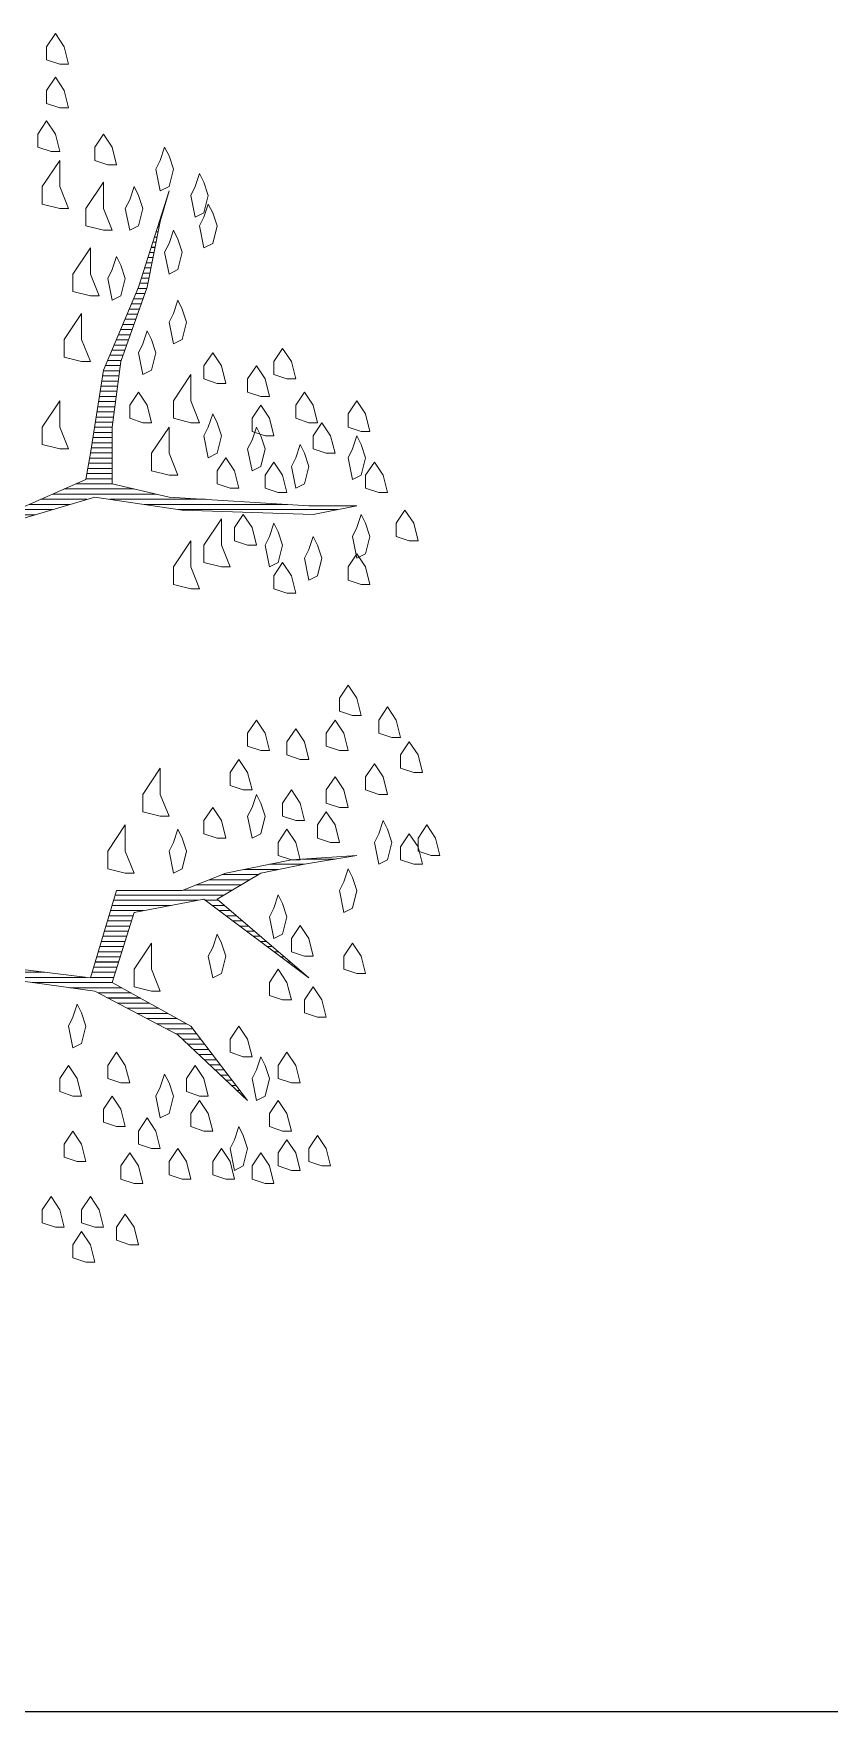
# Model space of a CAD drawing. Header units: centimetres. Extents: x 867 to 19881, y 2761 to 6151.
# Drawn here: x 2297.8 to 2327.7, y 4670.3 to 4733.3 of the extents above; entities that cross this region are included whole.
import ezdxf

# ---------------------------------------------------------------- set-up
doc = ezdxf.new("R2010")
doc.units = ezdxf.units.CM
doc.layers.add('PLAN TEFRİŞLER', color=7, linetype='Continuous', lineweight=0)
doc.layers.add('çerçeveü', color=250, linetype='Continuous')

# ---------------------------------------------------------------- blocks, each defined once
blk = doc.blocks.new('*X64-flat-121')
at = {"color": 0}
for p, q in [((3044.09, 2851.64), (3044.14, 2851.64)), ((3042.54, 2846.76), (3042.75, 2846.76)), ((3043.06, 2848.39), (3043.21, 2848.39)), ((3043.57, 2850.02), (3043.68, 2850.02)), ((3040.47, 2840.26), (3041.17, 2840.26)), ((3040.99, 2841.88), (3041.5, 2841.88)), ((3041.5, 2843.51), (3041.82, 2843.51)), ((3042.02, 2845.14), (3042.28, 2845.14)), ((3038.92, 2835.38), (3040.2, 2835.38)), ((3039.43, 2837), (3040.52, 2837)), ((3039.95, 2838.63), (3040.85, 2838.63)), ((3037.36, 2830.5), (3039.22, 2830.5)), ((3037.88, 2832.12), (3039.54, 2832.12)), ((3038.4, 2833.75), (3039.87, 2833.75)), ((3035.81, 2825.62), (3038.24, 2825.62)), ((3036.33, 2827.24), (3038.57, 2827.24)), ((3036.85, 2828.87), (3038.89, 2828.87)), ((3033.36, 2819.11), (3036.38, 2819.11)), ((3034.05, 2820.73), (3036.95, 2820.73)), ((3034.73, 2822.36), (3037.53, 2822.36)), ((3035.29, 2823.99), (3037.92, 2823.99)), ((3031.31, 2814.23), (3034.66, 2814.23)), ((3031.99, 2815.85), (3035.23, 2815.85)), ((3032.68, 2817.48), (3035.81, 2817.48)), ((3029.25, 2809.35), (3032.94, 2809.35)), ((3029.94, 2810.97), (3033.51, 2810.97)), ((3030.62, 2812.6), (3034.08, 2812.6)), ((3027.2, 2804.47), (3031.21, 2804.47)), ((3027.88, 2806.09), (3031.79, 2806.09)), ((3028.57, 2807.72), (3032.36, 2807.72)), ((3024.46, 2797.96), (3029.2, 2797.96)), ((3025.14, 2799.59), (3029.49, 2799.59)), ((3025.83, 2801.21), (3030.06, 2801.21)), ((3026.51, 2802.84), (3030.64, 2802.84)), ((3023.3, 2793.08), (3028.55, 2793.08)), ((3023.56, 2794.71), (3028.77, 2794.71)), ((3023.82, 2796.33), (3028.99, 2796.33)), ((3022.53, 2788.2), (3027.9, 2788.2)), ((3022.79, 2789.83), (3028.12, 2789.83)), ((3023.05, 2791.45), (3028.34, 2791.45)), ((3021.76, 2783.32), (3027.25, 2783.32)), ((3022.02, 2784.95), (3027.47, 2784.95)), ((3022.28, 2786.57), (3027.68, 2786.57)), ((3020.74, 2776.81), (3026.61, 2776.81)), ((3020.99, 2778.44), (3026.61, 2778.44)), ((3021.25, 2780.07), (3026.82, 2780.07)), ((3021.51, 2781.69), (3027.03, 2781.69)), ((3019.96, 2771.93), (3026.61, 2771.93)), ((3020.22, 2773.56), (3026.61, 2773.56)), ((3020.48, 2775.19), (3026.61, 2775.19)), ((3019.17, 2767.05), (3026.61, 2767.05)), ((3019.44, 2768.68), (3026.61, 2768.68)), ((3019.71, 2770.31), (3026.61, 2770.31)), ((3015.18, 2760.55), (3026.61, 2760.55)), ((3018.35, 2762.17), (3026.61, 2762.17)), ((3018.62, 2763.8), (3026.61, 2763.8)), ((3018.9, 2765.43), (3026.61, 2765.43)), ((3004.03, 2755.67), (3018.66, 2755.67)), ((3007.75, 2757.29), (3040.64, 2757.29)), ((3011.46, 2758.92), (3033.59, 2758.92)), ((3025.84, 2755.67), (3056.03, 2755.67)), ((2986.79, 2750.79), (3002.19, 2750.79)), ((2996.59, 2752.41), (3007.68, 2752.41)), ((3000.31, 2754.04), (3013.17, 2754.04)), ((3036.69, 2754.04), (3082.06, 2754.04)), ((3047.53, 2752.41), (3098.07, 2752.41)), ((3068.24, 2638.54), (3079.3, 2638.54)), ((3076.37, 2640.17), (3087.44, 2640.17)), ((3086.85, 2641.8), (3097.19, 2641.8)), ((3053.21, 2633.66), (3067.4, 2633.66)), ((3057.27, 2635.29), (3070.11, 2635.29)), ((3061.34, 2636.92), (3072.82, 2636.92)), ((3027.06, 2628.78), (3053.91, 2628.78)), ((3027.55, 2630.41), (3061.97, 2630.41)), ((3049.14, 2632.04), (3064.69, 2632.04)), ((3056.1, 2628.78), (3060.19, 2628.78)), ((3025.6, 2623.9), (3033.2, 2623.9)), ((3026.09, 2625.53), (3036.56, 2625.53)), ((3026.58, 2627.16), (3045.23, 2627.16)), ((3058.27, 2627.16), (3062.09, 2627.16)), ((3060.44, 2625.53), (3063.99, 2625.53)), ((3062.6, 2623.9), (3065.89, 2623.9)), ((3023.65, 2617.39), (3031.16, 2617.39)), ((3024.14, 2619.02), (3031.67, 2619.02)), ((3024.62, 2620.65), (3032.18, 2620.65)), ((3025.11, 2622.27), (3032.69, 2622.27)), ((3064.77, 2622.27), (3067.78, 2622.27)), ((3066.94, 2620.65), (3069.68, 2620.65)), ((3069.11, 2619.02), (3071.58, 2619.02)), ((3071.28, 2617.39), (3073.48, 2617.39)), ((3022.18, 2612.51), (3029.64, 2612.51)), ((3022.67, 2614.14), (3030.15, 2614.14)), ((3023.16, 2615.77), (3030.65, 2615.77)), ((3073.45, 2615.77), (3075.38, 2615.77)), ((3075.62, 2614.14), (3077.27, 2614.14)), ((3077.79, 2612.51), (3079.17, 2612.51)), ((3020.72, 2607.63), (3028.11, 2607.63)), ((3021.21, 2609.26), (3028.62, 2609.26)), ((3021.7, 2610.89), (3029.13, 2610.89)), ((3079.96, 2610.89), (3081.07, 2610.89)), ((3082.13, 2609.26), (3082.97, 2609.26)), ((3084.29, 2607.63), (3084.86, 2607.63)), ((2949.89, 2606.01), (3005.31, 2606.01)), ((2986.52, 2604.38), (3018.32, 2604.38)), ((3001.31, 2602.75), (3026.74, 2602.75)), ((3019.74, 2604.38), (3027.1, 2604.38)), ((3020.23, 2606.01), (3027.6, 2606.01)), ((3086.46, 2606.01), (3086.76, 2606.01)), ((3088.63, 2604.38), (3088.66, 2604.38)), ((3013.24, 2601.13), (3029.67, 2601.13)), ((3022.14, 2599.5), (3032.6, 2599.5)), ((3025.23, 2597.87), (3035.52, 2597.87)), ((3028.32, 2596.25), (3038.45, 2596.25)), ((3031.41, 2594.62), (3041.38, 2594.62)), ((3034.5, 2592.99), (3044.31, 2592.99)), ((3037.59, 2591.37), (3047.24, 2591.37)), ((3040.68, 2589.74), (3050.16, 2589.74)), ((3043.77, 2588.11), (3052.18, 2588.11)), ((3046.86, 2586.49), (3053.43, 2586.49)), ((3048.82, 2584.86), (3054.67, 2584.86)), ((3050.55, 2583.23), (3055.91, 2583.23)), ((3052.29, 2581.61), (3057.16, 2581.61)), ((3054.02, 2579.98), (3058.4, 2579.98)), ((3055.76, 2578.35), (3059.65, 2578.35)), ((3057.49, 2576.73), (3060.89, 2576.73)), ((3059.23, 2575.1), (3062.13, 2575.1)), ((3060.96, 2573.47), (3063.38, 2573.47)), ((3062.7, 2571.85), (3064.62, 2571.85)), ((3064.43, 2570.22), (3065.87, 2570.22)), ((3066.17, 2568.59), (3067.11, 2568.59)), ((3067.9, 2566.97), (3068.35, 2566.97))]:
    blk.add_line(p, q, dxfattribs=at)
blk = doc.blocks.new('*X20')
at = {"color": 0}
for p, q in [((18.7131, 17.53), (18.7134, 17.53)), ((18.7035, 17.5), (18.7048, 17.5)), ((18.7067, 17.51), (18.7077, 17.51)), ((18.7099, 17.52), (18.7105, 17.52)), ((18.6908, 17.46), (18.6951, 17.46)), ((18.694, 17.47), (18.6971, 17.47)), ((18.6971, 17.48), (18.6991, 17.48)), ((18.7003, 17.49), (18.7019, 17.49)), ((18.6812, 17.43), (18.6891, 17.43)), ((18.6844, 17.44), (18.6911, 17.44)), ((18.6876, 17.45), (18.6931, 17.45)), ((18.6717, 17.4), (18.6831, 17.4)), ((18.6749, 17.41), (18.6851, 17.41)), ((18.6781, 17.42), (18.6871, 17.42)), ((18.6621, 17.37), (18.6771, 17.37)), ((18.6653, 17.38), (18.6791, 17.38)), ((18.6685, 17.39), (18.6811, 17.39)), ((18.6471, 17.33), (18.6656, 17.33)), ((18.6513, 17.34), (18.6692, 17.34)), ((18.6555, 17.35), (18.6727, 17.35)), ((18.659, 17.36), (18.6751, 17.36)), ((18.6345, 17.3), (18.6551, 17.3)), ((18.6387, 17.31), (18.6586, 17.31)), ((18.6429, 17.32), (18.6621, 17.32)), ((18.6218, 17.27), (18.6445, 17.27)), ((18.626, 17.28), (18.648, 17.28)), ((18.6303, 17.29), (18.6515, 17.29)), ((18.6092, 17.24), (18.6339, 17.24)), ((18.6134, 17.25), (18.6374, 17.25)), ((18.6176, 17.26), (18.6409, 17.26)), ((18.5924, 17.2), (18.6215, 17.2)), ((18.5966, 17.21), (18.6233, 17.21)), ((18.6008, 17.22), (18.6268, 17.22)), ((18.605, 17.23), (18.6303, 17.23)), ((18.5853, 17.17), (18.6175, 17.17)), ((18.5868, 17.18), (18.6189, 17.18)), ((18.5884, 17.19), (18.6202, 17.19)), ((18.5805, 17.14), (18.6135, 17.14)), ((18.5821, 17.15), (18.6149, 17.15)), ((18.5837, 17.16), (18.6162, 17.16)), ((18.5758, 17.11), (18.6095, 17.11)), ((18.5774, 17.12), (18.6109, 17.12)), ((18.5789, 17.13), (18.6122, 17.13)), ((18.5695, 17.07), (18.6056, 17.07)), ((18.571, 17.08), (18.6056, 17.08)), ((18.5726, 17.09), (18.6069, 17.09)), ((18.5742, 17.1), (18.6082, 17.1)), ((18.5647, 17.04), (18.6056, 17.04)), ((18.5663, 17.05), (18.6056, 17.05)), ((18.5679, 17.06), (18.6056, 17.06)), ((18.5598, 17.01), (18.6056, 17.01)), ((18.5615, 17.02), (18.6056, 17.02)), ((18.5632, 17.03), (18.6056, 17.03)), ((18.5353, 16.97), (18.6056, 16.97)), ((18.5548, 16.98), (18.6056, 16.98)), ((18.5565, 16.99), (18.6056, 16.99)), ((18.5582, 17), (18.6056, 17)), ((18.4668, 16.94), (18.5567, 16.94)), ((18.4896, 16.95), (18.6918, 16.95)), ((18.5125, 16.96), (18.6485, 16.96)), ((18.6009, 16.94), (18.7864, 16.94)), ((18.3608, 16.91), (18.4555, 16.91)), ((18.4211, 16.92), (18.4892, 16.92)), ((18.4439, 16.93), (18.523, 16.93)), ((18.6675, 16.93), (18.9464, 16.93)), ((18.7342, 16.92), (19.0449, 16.92)), ((18.8615, 16.22), (18.9295, 16.22)), ((18.9115, 16.23), (18.9795, 16.23)), ((18.9759, 16.24), (19.0395, 16.24)), ((18.7691, 16.19), (18.8563, 16.19)), ((18.7941, 16.2), (18.873, 16.2)), ((18.8191, 16.21), (18.8896, 16.21)), ((18.6084, 16.16), (18.7734, 16.16)), ((18.6114, 16.17), (18.823, 16.17)), ((18.7441, 16.18), (18.8396, 16.18)), ((18.7869, 16.16), (18.812, 16.16)), ((18.5994, 16.13), (18.6461, 16.13)), ((18.6024, 16.14), (18.6667, 16.14)), ((18.6054, 16.15), (18.7201, 16.15)), ((18.8002, 16.15), (18.8237, 16.15)), ((18.8135, 16.14), (18.8354, 16.14)), ((18.8269, 16.13), (18.847, 16.13)), ((18.5874, 16.09), (18.6336, 16.09)), ((18.5904, 16.1), (18.6367, 16.1)), ((18.5934, 16.11), (18.6398, 16.11)), ((18.5964, 16.12), (18.6429, 16.12)), ((18.8402, 16.12), (18.8587, 16.12)), ((18.8535, 16.11), (18.8704, 16.11)), ((18.8669, 16.1), (18.882, 16.1)), ((18.8802, 16.09), (18.8937, 16.09)), ((18.5784, 16.06), (18.6242, 16.06)), ((18.5814, 16.07), (18.6273, 16.07)), ((18.5844, 16.08), (18.6304, 16.08)), ((18.8935, 16.08), (18.9054, 16.08)), ((18.9069, 16.07), (18.917, 16.07)), ((18.9202, 16.06), (18.9287, 16.06)), ((18.5694, 16.03), (18.6148, 16.03)), ((18.5724, 16.04), (18.6179, 16.04)), ((18.5754, 16.05), (18.6211, 16.05)), ((18.9335, 16.05), (18.9404, 16.05)), ((18.9469, 16.04), (18.952, 16.04)), ((18.9602, 16.03), (18.9637, 16.03)), ((18.1339, 16.02), (18.4746, 16.02)), ((18.3591, 16.01), (18.5546, 16.01)), ((18.4501, 16), (18.6064, 16)), ((18.5634, 16.01), (18.6086, 16.01)), ((18.5664, 16.02), (18.6117, 16.02)), ((18.9735, 16.02), (18.9754, 16.02)), ((18.9869, 16.01), (18.987, 16.01)), ((18.5234, 15.99), (18.6244, 15.99)), ((18.5781, 15.98), (18.6424, 15.98)), ((18.5971, 15.97), (18.6604, 15.97)), ((18.6161, 15.96), (18.6784, 15.96)), ((18.6351, 15.95), (18.6964, 15.95)), ((18.6541, 15.94), (18.7144, 15.94)), ((18.6731, 15.93), (18.7324, 15.93)), ((18.6921, 15.92), (18.7504, 15.92)), ((18.7111, 15.91), (18.7628, 15.91)), ((18.7301, 15.9), (18.7704, 15.9)), ((18.7421, 15.89), (18.7781, 15.89)), ((18.7528, 15.88), (18.7857, 15.88)), ((18.7634, 15.87), (18.7934, 15.87)), ((18.7741, 15.86), (18.801, 15.86)), ((18.7848, 15.85), (18.8087, 15.85)), ((18.7954, 15.84), (18.8163, 15.84)), ((18.8061, 15.83), (18.824, 15.83)), ((18.8168, 15.82), (18.8316, 15.82)), ((18.8274, 15.81), (18.8393, 15.81)), ((18.8381, 15.8), (18.8469, 15.8)), ((18.8488, 15.79), (18.8545, 15.79)), ((18.8594, 15.78), (18.8622, 15.78))]:
    blk.add_line(p, q, dxfattribs=at)

msp = doc.modelspace()

# ---------------------------------------------------------------- linework, layer by layer
at = {"layer": 'PLAN TEFRİŞLER', "color": 252, "lineweight": 0, "true_color": 0x939598}
for p, q in [((2302.852, 4727.407, -156.65), (2301.702, 4723.795, -156.65)), ((2302.852, 4727.407), (2301.702, 4723.795)), ((2302.523, 4726.258, -156.65), (2302.852, 4727.407, -156.65)), ((2302.523, 4726.258), (2302.852, 4727.407)), ((2302.031, 4723.795, -156.65), (2302.523, 4726.258, -156.65)), ((2302.031, 4723.795), (2302.523, 4726.258)), ((2301.702, 4723.795, -156.65), (2300.389, 4720.675, -156.65)), ((2301.702, 4723.795), (2300.389, 4720.675)), ((2301.046, 4721.003, -156.65), (2302.031, 4723.795, -156.65)), ((2301.046, 4721.003), (2302.031, 4723.795)), ((2300.717, 4718.54, -156.65), (2301.046, 4721.003, -156.65)), ((2300.717, 4718.54), (2301.046, 4721.003)), ((2300.389, 4720.675, -156.65), (2299.896, 4717.555, -156.65)), ((2300.389, 4720.675), (2299.896, 4717.555)), ((2300.717, 4716.406, -156.65), (2300.717, 4718.54, -156.65)), ((2300.717, 4716.406), (2300.717, 4718.54)), ((2299.896, 4717.555, -156.65), (2299.732, 4716.57, -156.65)), ((2299.896, 4717.555), (2299.732, 4716.57)), ((2299.732, 4716.57, -156.65), (2297.105, 4715.421, -156.65)), ((2299.732, 4716.57), (2297.105, 4715.421)), ((2295.627, 4714.6, -156.65), (2300.06, 4715.913, -156.65)), ((2295.627, 4714.6), (2300.06, 4715.913)), ((2300.06, 4715.913, -156.65), (2303.344, 4715.421, -156.65)), ((2300.06, 4715.913), (2303.344, 4715.421)), ((2302.852, 4715.913, -156.65), (2300.717, 4716.406, -156.65)), ((2302.852, 4715.913), (2300.717, 4716.406)), ((2308.106, 4715.585, -156.65), (2302.852, 4715.913, -156.65)), ((2308.106, 4715.585), (2302.852, 4715.913)), ((2303.344, 4715.421, -156.65), (2308.27, 4715.256, -156.65)), ((2303.344, 4715.421), (2308.27, 4715.256)), ((2309.912, 4715.585, -156.65), (2308.106, 4715.585, -156.65)), ((2309.912, 4715.585), (2308.106, 4715.585)), ((2308.27, 4715.256, -156.65), (2309.912, 4715.585, -156.65)), ((2308.27, 4715.256), (2309.912, 4715.585)), ((2307.449, 4702.284, -156.65), (2304.986, 4701.792, -156.65)), ((2307.449, 4702.284), (2304.986, 4701.792)), ((2306.3, 4701.792, -156.65), (2307.942, 4702.12, -156.65)), ((2306.3, 4701.792), (2307.942, 4702.12)), ((2309.912, 4702.448, -156.65), (2307.449, 4702.284, -156.65)), ((2309.912, 4702.448), (2307.449, 4702.284)), ((2307.942, 4702.12, -156.65), (2309.912, 4702.448, -156.65)), ((2307.942, 4702.12), (2309.912, 4702.448)), ((2304.986, 4701.792, -156.65), (2303.344, 4701.135, -156.65)), ((2304.986, 4701.792), (2303.344, 4701.135)), ((2304.658, 4700.806, -156.65), (2306.3, 4701.792, -156.65)), ((2304.658, 4700.806), (2306.3, 4701.792)), ((2300.881, 4701.135, -156.65), (2299.896, 4697.851, -156.65)), ((2300.881, 4701.135), (2299.896, 4697.851)), ((2303.344, 4701.135, -156.65), (2300.881, 4701.135, -156.65)), ((2303.344, 4701.135), (2300.881, 4701.135)), ((2301.538, 4700.314, -156.65), (2304.165, 4700.806, -156.65)), ((2301.538, 4700.314), (2304.165, 4700.806)), ((2304.165, 4700.806, -156.65), (2308.106, 4697.851, -156.65)), ((2304.165, 4700.806), (2308.106, 4697.851)), ((2308.106, 4697.851, -156.65), (2304.658, 4700.806, -156.65)), ((2308.106, 4697.851), (2304.658, 4700.806)), ((2300.717, 4697.687, -156.65), (2301.538, 4700.314, -156.65)), ((2300.717, 4697.687), (2301.538, 4700.314)), ((2299.896, 4697.851, -156.65), (2295.955, 4698.343, -156.65)), ((2299.896, 4697.851), (2295.955, 4698.343)), ((2296.448, 4697.851, -156.65), (2300.06, 4697.358, -156.65)), ((2296.448, 4697.851), (2300.06, 4697.358)), ((2303.673, 4696.045, -156.65), (2300.717, 4697.687, -156.65)), ((2303.673, 4696.045), (2300.717, 4697.687)), ((2300.06, 4697.358, -156.65), (2303.18, 4695.716, -156.65)), ((2300.06, 4697.358), (2303.18, 4695.716)), ((2305.807, 4693.253, -156.65), (2303.673, 4696.045, -156.65)), ((2305.807, 4693.253), (2303.673, 4696.045)), ((2303.18, 4695.716, -156.65), (2305.807, 4693.253, -156.65)), ((2303.18, 4695.716), (2305.807, 4693.253))]:
    msp.add_line(p, q, dxfattribs=at)
at = {"layer": 'PLAN TEFRİŞLER', "color": 252, "lineweight": 0, "true_color": 0x939598, "elevation": -156.65}
for points in [[(2298.747, 4732.169), (2298.254, 4732.333), (2298.254, 4732.826), (2298.583, 4733.319), (2298.911, 4732.826), (2299.075, 4732.169)], [(2298.747, 4730.527), (2298.254, 4730.691), (2298.254, 4731.184), (2298.583, 4731.677), (2298.911, 4731.184), (2299.075, 4730.527)], [(2298.418, 4728.885), (2297.926, 4729.049), (2297.926, 4729.542), (2298.254, 4730.035), (2298.583, 4729.542), (2298.747, 4728.885)], [(2300.553, 4728.393), (2300.06, 4728.557), (2300.06, 4729.049), (2300.389, 4729.542), (2300.717, 4729.049), (2300.881, 4728.393)], [(2298.747, 4726.751), (2298.09, 4726.915), (2298.09, 4727.572), (2298.747, 4728.557), (2298.747, 4727.572), (2299.075, 4726.751)], [(2302.523, 4728.557), (2302.359, 4728.228), (2302.523, 4727.407), (2302.852, 4727.572), (2303.016, 4728.228), (2302.852, 4728.721), (2302.688, 4729.049)], [(2303.837, 4727.572), (2303.673, 4727.243), (2303.837, 4726.422), (2304.165, 4726.586), (2304.33, 4727.243), (2304.165, 4727.736), (2304.001, 4728.064)], [(2300.389, 4725.93), (2299.732, 4726.094), (2299.732, 4726.751), (2300.389, 4727.736), (2300.389, 4726.751), (2300.717, 4725.93)], [(2301.374, 4727.079), (2301.21, 4726.751), (2301.374, 4725.93), (2301.702, 4726.094), (2301.867, 4726.751), (2301.702, 4727.243), (2301.538, 4727.572)], [(2304.165, 4726.422), (2304.001, 4726.094), (2304.165, 4725.273), (2304.494, 4725.437), (2304.658, 4726.094), (2304.494, 4726.586), (2304.33, 4726.915)], [(2302.852, 4725.437), (2302.688, 4725.108), (2302.852, 4724.287), (2303.18, 4724.452), (2303.344, 4725.108), (2303.18, 4725.601), (2303.016, 4725.93)], [(2299.896, 4723.466), (2299.239, 4723.631), (2299.239, 4724.287), (2299.896, 4725.273), (2299.896, 4724.287), (2300.225, 4723.466)], [(2300.717, 4724.452), (2300.553, 4724.123), (2300.717, 4723.302), (2301.046, 4723.466), (2301.21, 4724.123), (2301.046, 4724.616), (2300.881, 4724.944)], [(2303.016, 4722.81), (2302.852, 4722.481), (2303.016, 4721.66), (2303.344, 4721.824), (2303.509, 4722.481), (2303.344, 4722.974), (2303.18, 4723.302)], [(2299.568, 4721.003), (2298.911, 4721.168), (2298.911, 4721.824), (2299.568, 4722.81), (2299.568, 4721.824), (2299.896, 4721.003)], [(2301.867, 4721.66), (2301.702, 4721.332), (2301.867, 4720.511), (2302.195, 4720.675), (2302.359, 4721.332), (2302.195, 4721.824), (2302.031, 4722.153)], [(2304.658, 4720.182), (2304.165, 4720.347), (2304.165, 4720.839), (2304.494, 4721.332), (2304.822, 4720.839), (2304.986, 4720.182)], [(2307.285, 4720.347), (2306.793, 4720.511), (2306.793, 4721.003), (2307.121, 4721.496), (2307.449, 4721.003), (2307.614, 4720.347)], [(2303.673, 4718.705), (2303.016, 4718.869), (2303.016, 4719.526), (2303.673, 4720.511), (2303.673, 4719.526), (2304.001, 4718.705)], [(2306.3, 4719.69), (2305.807, 4719.854), (2305.807, 4720.347), (2306.136, 4720.839), (2306.464, 4720.347), (2306.628, 4719.69)], [(2301.867, 4718.705), (2301.374, 4718.869), (2301.374, 4719.361), (2301.702, 4719.854), (2302.031, 4719.361), (2302.195, 4718.705)], [(2308.106, 4718.705), (2307.614, 4718.869), (2307.614, 4719.361), (2307.942, 4719.854), (2308.27, 4719.361), (2308.435, 4718.705)], [(2298.747, 4717.719), (2298.09, 4717.884), (2298.09, 4718.54), (2298.747, 4719.526), (2298.747, 4718.54), (2299.075, 4717.719)], [(2306.464, 4718.212), (2305.972, 4718.376), (2305.972, 4718.869), (2306.3, 4719.361), (2306.628, 4718.869), (2306.793, 4718.212)], [(2310.077, 4718.376), (2309.584, 4718.54), (2309.584, 4719.033), (2309.912, 4719.526), (2310.241, 4719.033), (2310.405, 4718.376)], [(2302.852, 4716.734), (2302.195, 4716.898), (2302.195, 4717.555), (2302.852, 4718.54), (2302.852, 4717.555), (2303.18, 4716.734)], [(2304.33, 4718.54), (2304.165, 4718.212), (2304.33, 4717.391), (2304.658, 4717.555), (2304.822, 4718.212), (2304.658, 4718.705), (2304.494, 4719.033)], [(2305.972, 4718.048), (2305.807, 4717.719), (2305.972, 4716.898), (2306.3, 4717.063), (2306.464, 4717.719), (2306.3, 4718.212), (2306.136, 4718.54)], [(2308.763, 4717.555), (2308.27, 4717.719), (2308.27, 4718.212), (2308.599, 4718.705), (2308.927, 4718.212), (2309.091, 4717.555)], [(2307.614, 4717.391), (2307.449, 4717.063), (2307.614, 4716.242), (2307.942, 4716.406), (2308.106, 4717.063), (2307.942, 4717.555), (2307.778, 4717.884)], [(2309.748, 4717.719), (2309.584, 4717.391), (2309.748, 4716.57), (2310.077, 4716.734), (2310.241, 4717.391), (2310.077, 4717.884), (2309.912, 4718.212)], [(2305.151, 4716.242), (2304.658, 4716.406), (2304.658, 4716.898), (2304.986, 4717.391), (2305.315, 4716.898), (2305.479, 4716.242)], [(2306.957, 4716.077), (2306.464, 4716.242), (2306.464, 4716.734), (2306.793, 4717.227), (2307.121, 4716.734), (2307.285, 4716.077)], [(2310.733, 4716.077), (2310.241, 4716.242), (2310.241, 4716.734), (2310.569, 4717.227), (2310.898, 4716.734), (2311.062, 4716.077)], [(2311.883, 4714.271), (2311.39, 4714.435), (2311.39, 4714.928), (2311.719, 4715.421), (2312.047, 4714.928), (2312.211, 4714.271)], [(2304.822, 4713.286), (2304.165, 4713.45), (2304.165, 4714.107), (2304.822, 4715.092), (2304.822, 4714.107), (2305.151, 4713.286)], [(2305.807, 4714.107), (2305.315, 4714.271), (2305.315, 4714.764), (2305.643, 4715.256), (2305.972, 4714.764), (2306.136, 4714.107)], [(2306.628, 4714.435), (2306.464, 4714.107), (2306.628, 4713.286), (2306.957, 4713.45), (2307.121, 4714.107), (2306.957, 4714.6), (2306.793, 4714.928)], [(2309.912, 4714.764), (2309.748, 4714.435), (2309.912, 4713.614), (2310.241, 4713.778), (2310.405, 4714.435), (2310.241, 4714.928), (2310.077, 4715.256)], [(2303.673, 4712.465), (2303.016, 4712.629), (2303.016, 4713.286), (2303.673, 4714.271), (2303.673, 4713.286), (2304.001, 4712.465)], [(2308.106, 4713.943), (2307.942, 4713.614), (2308.106, 4712.793), (2308.435, 4712.957), (2308.599, 4713.614), (2308.435, 4714.107), (2308.27, 4714.435)], [(2307.285, 4712.301), (2306.793, 4712.465), (2306.793, 4712.957), (2307.121, 4713.45), (2307.449, 4712.957), (2307.614, 4712.301)], [(2310.077, 4712.629), (2309.584, 4712.793), (2309.584, 4713.286), (2309.912, 4713.778), (2310.241, 4713.286), (2310.405, 4712.629)], [(2309.748, 4707.703), (2309.256, 4707.867), (2309.256, 4708.36), (2309.584, 4708.852), (2309.912, 4708.36), (2310.077, 4707.703)], [(2311.226, 4706.882), (2310.733, 4707.046), (2310.733, 4707.539), (2311.062, 4708.031), (2311.39, 4707.539), (2311.554, 4706.882)], [(2306.3, 4706.389), (2305.807, 4706.554), (2305.807, 4707.046), (2306.136, 4707.539), (2306.464, 4707.046), (2306.628, 4706.389)], [(2307.778, 4706.061), (2307.285, 4706.225), (2307.285, 4706.718), (2307.614, 4707.21), (2307.942, 4706.718), (2308.106, 4706.061)], [(2309.256, 4706.389), (2308.763, 4706.554), (2308.763, 4707.046), (2309.091, 4707.539), (2309.42, 4707.046), (2309.584, 4706.389)], [(2312.047, 4705.568), (2311.554, 4705.733), (2311.554, 4706.225), (2311.883, 4706.718), (2312.211, 4706.225), (2312.375, 4705.568)], [(2305.643, 4704.912), (2305.151, 4705.076), (2305.151, 4705.568), (2305.479, 4706.061), (2305.807, 4705.568), (2305.972, 4704.912)], [(2310.733, 4704.747), (2310.241, 4704.912), (2310.241, 4705.404), (2310.569, 4705.897), (2310.898, 4705.404), (2311.062, 4704.747)], [(2302.523, 4703.926), (2301.867, 4704.091), (2301.867, 4704.747), (2302.523, 4705.733), (2302.523, 4704.747), (2302.852, 4703.926)], [(2309.256, 4704.255), (2308.763, 4704.419), (2308.763, 4704.912), (2309.091, 4705.404), (2309.42, 4704.912), (2309.584, 4704.255)], [(2305.972, 4704.255), (2305.807, 4703.926), (2305.972, 4703.105), (2306.3, 4703.27), (2306.464, 4703.926), (2306.3, 4704.419), (2306.136, 4704.747)], [(2307.614, 4703.762), (2307.121, 4703.926), (2307.121, 4704.419), (2307.449, 4704.912), (2307.778, 4704.419), (2307.942, 4703.762)], [(2304.658, 4703.105), (2304.165, 4703.27), (2304.165, 4703.762), (2304.494, 4704.255), (2304.822, 4703.762), (2304.986, 4703.105)], [(2308.927, 4702.941), (2308.435, 4703.105), (2308.435, 4703.598), (2308.763, 4704.091), (2309.091, 4703.598), (2309.256, 4702.941)], [(2301.21, 4701.792), (2300.553, 4701.956), (2300.553, 4702.613), (2301.21, 4703.598), (2301.21, 4702.613), (2301.538, 4701.792)], [(2303.016, 4702.941), (2302.852, 4702.613), (2303.016, 4701.792), (2303.344, 4701.956), (2303.509, 4702.613), (2303.344, 4703.105), (2303.18, 4703.434)], [(2307.449, 4702.284), (2306.957, 4702.448), (2306.957, 4702.941), (2307.285, 4703.434), (2307.614, 4702.941), (2307.778, 4702.284)], [(2310.733, 4703.27), (2310.569, 4702.941), (2310.733, 4702.12), (2311.062, 4702.284), (2311.226, 4702.941), (2311.062, 4703.434), (2310.898, 4703.762)], [(2312.704, 4702.448), (2312.211, 4702.613), (2312.211, 4703.105), (2312.54, 4703.598), (2312.868, 4703.105), (2313.032, 4702.448)], [(2312.047, 4702.12), (2311.554, 4702.284), (2311.554, 4702.777), (2311.883, 4703.27), (2312.211, 4702.777), (2312.375, 4702.12)], [(2309.42, 4701.463), (2309.256, 4701.135), (2309.42, 4700.314), (2309.748, 4700.478), (2309.912, 4701.135), (2309.748, 4701.627), (2309.584, 4701.956)], [(2306.793, 4700.478), (2306.628, 4700.15), (2306.793, 4699.329), (2307.121, 4699.493), (2307.285, 4700.15), (2307.121, 4700.642), (2306.957, 4700.971)], [(2307.942, 4698.672), (2307.449, 4698.836), (2307.449, 4699.329), (2307.778, 4699.821), (2308.106, 4699.329), (2308.27, 4698.672)], [(2302.195, 4697.358), (2301.538, 4697.522), (2301.538, 4698.179), (2302.195, 4699.164), (2302.195, 4698.179), (2302.523, 4697.358)], [(2304.494, 4699), (2304.33, 4698.672), (2304.494, 4697.851), (2304.822, 4698.015), (2304.986, 4698.672), (2304.822, 4699.164), (2304.658, 4699.493)], [(2309.912, 4698.015), (2309.42, 4698.179), (2309.42, 4698.672), (2309.748, 4699.164), (2310.077, 4698.672), (2310.241, 4698.015)], [(2307.121, 4697.03), (2306.628, 4697.194), (2306.628, 4697.687), (2306.957, 4698.179), (2307.285, 4697.687), (2307.449, 4697.03)], [(2308.435, 4696.373), (2307.942, 4696.537), (2307.942, 4697.03), (2308.27, 4697.522), (2308.599, 4697.03), (2308.763, 4696.373)], [(2299.239, 4696.373), (2299.075, 4696.045), (2299.239, 4695.224), (2299.568, 4695.388), (2299.732, 4696.045), (2299.568, 4696.537), (2299.404, 4696.866)], [(2305.643, 4694.895), (2305.151, 4695.059), (2305.151, 4695.552), (2305.479, 4696.045), (2305.807, 4695.552), (2305.972, 4694.895)], [(2299.239, 4693.417), (2298.747, 4693.582), (2298.747, 4694.074), (2299.075, 4694.567), (2299.404, 4694.074), (2299.568, 4693.417)], [(2301.046, 4693.91), (2300.553, 4694.074), (2300.553, 4694.567), (2300.881, 4695.059), (2301.21, 4694.567), (2301.374, 4693.91)], [(2304.001, 4693.417), (2303.509, 4693.582), (2303.509, 4694.074), (2303.837, 4694.567), (2304.165, 4694.074), (2304.33, 4693.417)], [(2306.136, 4694.403), (2305.972, 4694.074), (2306.136, 4693.253), (2306.464, 4693.417), (2306.628, 4694.074), (2306.464, 4694.567), (2306.3, 4694.895)], [(2307.449, 4693.91), (2306.957, 4694.074), (2306.957, 4694.567), (2307.285, 4695.059), (2307.614, 4694.567), (2307.778, 4693.91)], [(2302.523, 4693.746), (2302.359, 4693.417), (2302.523, 4692.596), (2302.852, 4692.761), (2303.016, 4693.417), (2302.852, 4693.91), (2302.688, 4694.238)], [(2300.881, 4692.268), (2300.389, 4692.432), (2300.389, 4692.925), (2300.717, 4693.417), (2301.046, 4692.925), (2301.21, 4692.268)], [(2304.165, 4692.104), (2303.673, 4692.268), (2303.673, 4692.761), (2304.001, 4693.253), (2304.33, 4692.761), (2304.494, 4692.104)], [(2307.121, 4692.104), (2306.628, 4692.268), (2306.628, 4692.761), (2306.957, 4693.253), (2307.285, 4692.761), (2307.449, 4692.104)], [(2302.195, 4691.447), (2301.702, 4691.611), (2301.702, 4692.104), (2302.031, 4692.596), (2302.359, 4692.104), (2302.523, 4691.447)], [(2299.404, 4690.954), (2298.911, 4691.118), (2298.911, 4691.611), (2299.239, 4692.104), (2299.568, 4691.611), (2299.732, 4690.954)], [(2305.315, 4691.775), (2305.151, 4691.447), (2305.315, 4690.626), (2305.643, 4690.79), (2305.807, 4691.447), (2305.643, 4691.94), (2305.479, 4692.268)], [(2303.344, 4690.297), (2302.852, 4690.462), (2302.852, 4690.954), (2303.18, 4691.447), (2303.509, 4690.954), (2303.673, 4690.297)], [(2304.986, 4690.297), (2304.494, 4690.462), (2304.494, 4690.954), (2304.822, 4691.447), (2305.151, 4690.954), (2305.315, 4690.297)], [(2307.449, 4690.626), (2306.957, 4690.79), (2306.957, 4691.283), (2307.285, 4691.775), (2307.614, 4691.283), (2307.778, 4690.626)], [(2308.599, 4690.79), (2308.106, 4690.954), (2308.106, 4691.447), (2308.435, 4691.94), (2308.763, 4691.447), (2308.927, 4690.79)], [(2301.538, 4690.133), (2301.046, 4690.297), (2301.046, 4690.79), (2301.374, 4691.283), (2301.702, 4690.79), (2301.867, 4690.133)], [(2306.464, 4690.133), (2305.972, 4690.297), (2305.972, 4690.79), (2306.3, 4691.283), (2306.628, 4690.79), (2306.793, 4690.133)], [(2298.583, 4688.491), (2298.09, 4688.655), (2298.09, 4689.148), (2298.418, 4689.641), (2298.747, 4689.148), (2298.911, 4688.491)], [(2300.06, 4688.491), (2299.568, 4688.655), (2299.568, 4689.148), (2299.896, 4689.641), (2300.225, 4689.148), (2300.389, 4688.491)], [(2301.374, 4687.834), (2300.881, 4687.999), (2300.881, 4688.491), (2301.21, 4688.984), (2301.538, 4688.491), (2301.702, 4687.834)], [(2299.732, 4687.178), (2299.239, 4687.342), (2299.239, 4687.834), (2299.568, 4688.327), (2299.896, 4687.834), (2300.06, 4687.178)]]:
    msp.add_lwpolyline(points, close=True, dxfattribs=at)
at = {"layer": 'PLAN TEFRİŞLER', "color": 252, "lineweight": 0, "true_color": 0x939598}
for points in [[(2298.747, 4732.169), (2298.254, 4732.333), (2298.254, 4732.826), (2298.583, 4733.319), (2298.911, 4732.826), (2299.075, 4732.169)], [(2298.747, 4730.527), (2298.254, 4730.691), (2298.254, 4731.184), (2298.583, 4731.677), (2298.911, 4731.184), (2299.075, 4730.527)], [(2298.418, 4728.885), (2297.926, 4729.049), (2297.926, 4729.542), (2298.254, 4730.035), (2298.583, 4729.542), (2298.747, 4728.885)], [(2300.553, 4728.393), (2300.06, 4728.557), (2300.06, 4729.049), (2300.389, 4729.542), (2300.717, 4729.049), (2300.881, 4728.393)], [(2298.747, 4726.751), (2298.09, 4726.915), (2298.09, 4727.572), (2298.747, 4728.557), (2298.747, 4727.572), (2299.075, 4726.751)], [(2302.523, 4728.557), (2302.359, 4728.228), (2302.523, 4727.407), (2302.852, 4727.572), (2303.016, 4728.228), (2302.852, 4728.721), (2302.688, 4729.049)], [(2303.837, 4727.572), (2303.673, 4727.243), (2303.837, 4726.422), (2304.165, 4726.586), (2304.33, 4727.243), (2304.165, 4727.736), (2304.001, 4728.064)], [(2300.389, 4725.93), (2299.732, 4726.094), (2299.732, 4726.751), (2300.389, 4727.736), (2300.389, 4726.751), (2300.717, 4725.93)], [(2301.374, 4727.079), (2301.21, 4726.751), (2301.374, 4725.93), (2301.702, 4726.094), (2301.867, 4726.751), (2301.702, 4727.243), (2301.538, 4727.572)], [(2304.165, 4726.422), (2304.001, 4726.094), (2304.165, 4725.273), (2304.494, 4725.437), (2304.658, 4726.094), (2304.494, 4726.586), (2304.33, 4726.915)], [(2302.852, 4725.437), (2302.688, 4725.108), (2302.852, 4724.287), (2303.18, 4724.452), (2303.344, 4725.108), (2303.18, 4725.601), (2303.016, 4725.93)], [(2299.896, 4723.466), (2299.239, 4723.631), (2299.239, 4724.287), (2299.896, 4725.273), (2299.896, 4724.287), (2300.225, 4723.466)], [(2300.717, 4724.452), (2300.553, 4724.123), (2300.717, 4723.302), (2301.046, 4723.466), (2301.21, 4724.123), (2301.046, 4724.616), (2300.881, 4724.944)], [(2303.016, 4722.81), (2302.852, 4722.481), (2303.016, 4721.66), (2303.344, 4721.824), (2303.509, 4722.481), (2303.344, 4722.974), (2303.18, 4723.302)], [(2299.568, 4721.003), (2298.911, 4721.168), (2298.911, 4721.824), (2299.568, 4722.81), (2299.568, 4721.824), (2299.896, 4721.003)], [(2301.867, 4721.66), (2301.702, 4721.332), (2301.867, 4720.511), (2302.195, 4720.675), (2302.359, 4721.332), (2302.195, 4721.824), (2302.031, 4722.153)], [(2304.658, 4720.182), (2304.165, 4720.347), (2304.165, 4720.839), (2304.494, 4721.332), (2304.822, 4720.839), (2304.986, 4720.182)], [(2307.285, 4720.347), (2306.793, 4720.511), (2306.793, 4721.003), (2307.121, 4721.496), (2307.449, 4721.003), (2307.614, 4720.347)], [(2303.673, 4718.705), (2303.016, 4718.869), (2303.016, 4719.526), (2303.673, 4720.511), (2303.673, 4719.526), (2304.001, 4718.705)], [(2306.3, 4719.69), (2305.807, 4719.854), (2305.807, 4720.347), (2306.136, 4720.839), (2306.464, 4720.347), (2306.628, 4719.69)], [(2301.867, 4718.705), (2301.374, 4718.869), (2301.374, 4719.361), (2301.702, 4719.854), (2302.031, 4719.361), (2302.195, 4718.705)], [(2308.106, 4718.705), (2307.614, 4718.869), (2307.614, 4719.361), (2307.942, 4719.854), (2308.27, 4719.361), (2308.435, 4718.705)], [(2298.747, 4717.719), (2298.09, 4717.884), (2298.09, 4718.54), (2298.747, 4719.526), (2298.747, 4718.54), (2299.075, 4717.719)], [(2306.464, 4718.212), (2305.972, 4718.376), (2305.972, 4718.869), (2306.3, 4719.361), (2306.628, 4718.869), (2306.793, 4718.212)], [(2310.077, 4718.376), (2309.584, 4718.54), (2309.584, 4719.033), (2309.912, 4719.526), (2310.241, 4719.033), (2310.405, 4718.376)], [(2302.852, 4716.734), (2302.195, 4716.898), (2302.195, 4717.555), (2302.852, 4718.54), (2302.852, 4717.555), (2303.18, 4716.734)], [(2304.33, 4718.54), (2304.165, 4718.212), (2304.33, 4717.391), (2304.658, 4717.555), (2304.822, 4718.212), (2304.658, 4718.705), (2304.494, 4719.033)], [(2305.972, 4718.048), (2305.807, 4717.719), (2305.972, 4716.898), (2306.3, 4717.063), (2306.464, 4717.719), (2306.3, 4718.212), (2306.136, 4718.54)], [(2308.763, 4717.555), (2308.27, 4717.719), (2308.27, 4718.212), (2308.599, 4718.705), (2308.927, 4718.212), (2309.091, 4717.555)], [(2307.614, 4717.391), (2307.449, 4717.063), (2307.614, 4716.242), (2307.942, 4716.406), (2308.106, 4717.063), (2307.942, 4717.555), (2307.778, 4717.884)], [(2309.748, 4717.719), (2309.584, 4717.391), (2309.748, 4716.57), (2310.077, 4716.734), (2310.241, 4717.391), (2310.077, 4717.884), (2309.912, 4718.212)], [(2305.151, 4716.242), (2304.658, 4716.406), (2304.658, 4716.898), (2304.986, 4717.391), (2305.315, 4716.898), (2305.479, 4716.242)], [(2306.957, 4716.077), (2306.464, 4716.242), (2306.464, 4716.734), (2306.793, 4717.227), (2307.121, 4716.734), (2307.285, 4716.077)], [(2310.733, 4716.077), (2310.241, 4716.242), (2310.241, 4716.734), (2310.569, 4717.227), (2310.898, 4716.734), (2311.062, 4716.077)], [(2311.883, 4714.271), (2311.39, 4714.435), (2311.39, 4714.928), (2311.719, 4715.421), (2312.047, 4714.928), (2312.211, 4714.271)], [(2304.822, 4713.286), (2304.165, 4713.45), (2304.165, 4714.107), (2304.822, 4715.092), (2304.822, 4714.107), (2305.151, 4713.286)], [(2305.807, 4714.107), (2305.315, 4714.271), (2305.315, 4714.764), (2305.643, 4715.256), (2305.972, 4714.764), (2306.136, 4714.107)], [(2306.628, 4714.435), (2306.464, 4714.107), (2306.628, 4713.286), (2306.957, 4713.45), (2307.121, 4714.107), (2306.957, 4714.6), (2306.793, 4714.928)], [(2309.912, 4714.764), (2309.748, 4714.435), (2309.912, 4713.614), (2310.241, 4713.778), (2310.405, 4714.435), (2310.241, 4714.928), (2310.077, 4715.256)], [(2303.673, 4712.465), (2303.016, 4712.629), (2303.016, 4713.286), (2303.673, 4714.271), (2303.673, 4713.286), (2304.001, 4712.465)], [(2308.106, 4713.943), (2307.942, 4713.614), (2308.106, 4712.793), (2308.435, 4712.957), (2308.599, 4713.614), (2308.435, 4714.107), (2308.27, 4714.435)], [(2307.285, 4712.301), (2306.793, 4712.465), (2306.793, 4712.957), (2307.121, 4713.45), (2307.449, 4712.957), (2307.614, 4712.301)], [(2310.077, 4712.629), (2309.584, 4712.793), (2309.584, 4713.286), (2309.912, 4713.778), (2310.241, 4713.286), (2310.405, 4712.629)], [(2309.748, 4707.703), (2309.256, 4707.867), (2309.256, 4708.36), (2309.584, 4708.852), (2309.912, 4708.36), (2310.077, 4707.703)], [(2311.226, 4706.882), (2310.733, 4707.046), (2310.733, 4707.539), (2311.062, 4708.031), (2311.39, 4707.539), (2311.554, 4706.882)], [(2306.3, 4706.389), (2305.807, 4706.554), (2305.807, 4707.046), (2306.136, 4707.539), (2306.464, 4707.046), (2306.628, 4706.389)], [(2307.778, 4706.061), (2307.285, 4706.225), (2307.285, 4706.718), (2307.614, 4707.21), (2307.942, 4706.718), (2308.106, 4706.061)], [(2309.256, 4706.389), (2308.763, 4706.554), (2308.763, 4707.046), (2309.091, 4707.539), (2309.42, 4707.046), (2309.584, 4706.389)], [(2312.047, 4705.568), (2311.554, 4705.733), (2311.554, 4706.225), (2311.883, 4706.718), (2312.211, 4706.225), (2312.375, 4705.568)], [(2305.643, 4704.912), (2305.151, 4705.076), (2305.151, 4705.568), (2305.479, 4706.061), (2305.807, 4705.568), (2305.972, 4704.912)], [(2310.733, 4704.747), (2310.241, 4704.912), (2310.241, 4705.404), (2310.569, 4705.897), (2310.898, 4705.404), (2311.062, 4704.747)], [(2302.523, 4703.926), (2301.867, 4704.091), (2301.867, 4704.747), (2302.523, 4705.733), (2302.523, 4704.747), (2302.852, 4703.926)], [(2309.256, 4704.255), (2308.763, 4704.419), (2308.763, 4704.912), (2309.091, 4705.404), (2309.42, 4704.912), (2309.584, 4704.255)], [(2305.972, 4704.255), (2305.807, 4703.926), (2305.972, 4703.105), (2306.3, 4703.27), (2306.464, 4703.926), (2306.3, 4704.419), (2306.136, 4704.747)], [(2307.614, 4703.762), (2307.121, 4703.926), (2307.121, 4704.419), (2307.449, 4704.912), (2307.778, 4704.419), (2307.942, 4703.762)], [(2304.658, 4703.105), (2304.165, 4703.27), (2304.165, 4703.762), (2304.494, 4704.255), (2304.822, 4703.762), (2304.986, 4703.105)], [(2308.927, 4702.941), (2308.435, 4703.105), (2308.435, 4703.598), (2308.763, 4704.091), (2309.091, 4703.598), (2309.256, 4702.941)], [(2301.21, 4701.792), (2300.553, 4701.956), (2300.553, 4702.613), (2301.21, 4703.598), (2301.21, 4702.613), (2301.538, 4701.792)], [(2303.016, 4702.941), (2302.852, 4702.613), (2303.016, 4701.792), (2303.344, 4701.956), (2303.509, 4702.613), (2303.344, 4703.105), (2303.18, 4703.434)], [(2307.449, 4702.284), (2306.957, 4702.448), (2306.957, 4702.941), (2307.285, 4703.434), (2307.614, 4702.941), (2307.778, 4702.284)], [(2310.733, 4703.27), (2310.569, 4702.941), (2310.733, 4702.12), (2311.062, 4702.284), (2311.226, 4702.941), (2311.062, 4703.434), (2310.898, 4703.762)], [(2312.704, 4702.448), (2312.211, 4702.613), (2312.211, 4703.105), (2312.54, 4703.598), (2312.868, 4703.105), (2313.032, 4702.448)], [(2312.047, 4702.12), (2311.554, 4702.284), (2311.554, 4702.777), (2311.883, 4703.27), (2312.211, 4702.777), (2312.375, 4702.12)], [(2309.42, 4701.463), (2309.256, 4701.135), (2309.42, 4700.314), (2309.748, 4700.478), (2309.912, 4701.135), (2309.748, 4701.627), (2309.584, 4701.956)], [(2306.793, 4700.478), (2306.628, 4700.15), (2306.793, 4699.329), (2307.121, 4699.493), (2307.285, 4700.15), (2307.121, 4700.642), (2306.957, 4700.971)], [(2307.942, 4698.672), (2307.449, 4698.836), (2307.449, 4699.329), (2307.778, 4699.821), (2308.106, 4699.329), (2308.27, 4698.672)], [(2302.195, 4697.358), (2301.538, 4697.522), (2301.538, 4698.179), (2302.195, 4699.164), (2302.195, 4698.179), (2302.523, 4697.358)], [(2304.494, 4699), (2304.33, 4698.672), (2304.494, 4697.851), (2304.822, 4698.015), (2304.986, 4698.672), (2304.822, 4699.164), (2304.658, 4699.493)], [(2309.912, 4698.015), (2309.42, 4698.179), (2309.42, 4698.672), (2309.748, 4699.164), (2310.077, 4698.672), (2310.241, 4698.015)], [(2307.121, 4697.03), (2306.628, 4697.194), (2306.628, 4697.687), (2306.957, 4698.179), (2307.285, 4697.687), (2307.449, 4697.03)], [(2308.435, 4696.373), (2307.942, 4696.537), (2307.942, 4697.03), (2308.27, 4697.522), (2308.599, 4697.03), (2308.763, 4696.373)], [(2299.239, 4696.373), (2299.075, 4696.045), (2299.239, 4695.224), (2299.568, 4695.388), (2299.732, 4696.045), (2299.568, 4696.537), (2299.404, 4696.866)], [(2305.643, 4694.895), (2305.151, 4695.059), (2305.151, 4695.552), (2305.479, 4696.045), (2305.807, 4695.552), (2305.972, 4694.895)], [(2299.239, 4693.417), (2298.747, 4693.582), (2298.747, 4694.074), (2299.075, 4694.567), (2299.404, 4694.074), (2299.568, 4693.417)], [(2301.046, 4693.91), (2300.553, 4694.074), (2300.553, 4694.567), (2300.881, 4695.059), (2301.21, 4694.567), (2301.374, 4693.91)], [(2304.001, 4693.417), (2303.509, 4693.582), (2303.509, 4694.074), (2303.837, 4694.567), (2304.165, 4694.074), (2304.33, 4693.417)], [(2306.136, 4694.403), (2305.972, 4694.074), (2306.136, 4693.253), (2306.464, 4693.417), (2306.628, 4694.074), (2306.464, 4694.567), (2306.3, 4694.895)], [(2307.449, 4693.91), (2306.957, 4694.074), (2306.957, 4694.567), (2307.285, 4695.059), (2307.614, 4694.567), (2307.778, 4693.91)], [(2302.523, 4693.746), (2302.359, 4693.417), (2302.523, 4692.596), (2302.852, 4692.761), (2303.016, 4693.417), (2302.852, 4693.91), (2302.688, 4694.238)], [(2300.881, 4692.268), (2300.389, 4692.432), (2300.389, 4692.925), (2300.717, 4693.417), (2301.046, 4692.925), (2301.21, 4692.268)], [(2304.165, 4692.104), (2303.673, 4692.268), (2303.673, 4692.761), (2304.001, 4693.253), (2304.33, 4692.761), (2304.494, 4692.104)], [(2307.121, 4692.104), (2306.628, 4692.268), (2306.628, 4692.761), (2306.957, 4693.253), (2307.285, 4692.761), (2307.449, 4692.104)], [(2302.195, 4691.447), (2301.702, 4691.611), (2301.702, 4692.104), (2302.031, 4692.596), (2302.359, 4692.104), (2302.523, 4691.447)], [(2299.404, 4690.954), (2298.911, 4691.118), (2298.911, 4691.611), (2299.239, 4692.104), (2299.568, 4691.611), (2299.732, 4690.954)], [(2305.315, 4691.775), (2305.151, 4691.447), (2305.315, 4690.626), (2305.643, 4690.79), (2305.807, 4691.447), (2305.643, 4691.94), (2305.479, 4692.268)], [(2303.344, 4690.297), (2302.852, 4690.462), (2302.852, 4690.954), (2303.18, 4691.447), (2303.509, 4690.954), (2303.673, 4690.297)], [(2304.986, 4690.297), (2304.494, 4690.462), (2304.494, 4690.954), (2304.822, 4691.447), (2305.151, 4690.954), (2305.315, 4690.297)], [(2307.449, 4690.626), (2306.957, 4690.79), (2306.957, 4691.283), (2307.285, 4691.775), (2307.614, 4691.283), (2307.778, 4690.626)], [(2308.599, 4690.79), (2308.106, 4690.954), (2308.106, 4691.447), (2308.435, 4691.94), (2308.763, 4691.447), (2308.927, 4690.79)], [(2301.538, 4690.133), (2301.046, 4690.297), (2301.046, 4690.79), (2301.374, 4691.283), (2301.702, 4690.79), (2301.867, 4690.133)], [(2306.464, 4690.133), (2305.972, 4690.297), (2305.972, 4690.79), (2306.3, 4691.283), (2306.628, 4690.79), (2306.793, 4690.133)], [(2298.583, 4688.491), (2298.09, 4688.655), (2298.09, 4689.148), (2298.418, 4689.641), (2298.747, 4689.148), (2298.911, 4688.491)], [(2300.06, 4688.491), (2299.568, 4688.655), (2299.568, 4689.148), (2299.896, 4689.641), (2300.225, 4689.148), (2300.389, 4688.491)], [(2301.374, 4687.834), (2300.881, 4687.999), (2300.881, 4688.491), (2301.21, 4688.984), (2301.538, 4688.491), (2301.702, 4687.834)], [(2299.732, 4687.178), (2299.239, 4687.342), (2299.239, 4687.834), (2299.568, 4688.327), (2299.896, 4687.834), (2300.06, 4687.178)]]:
    msp.add_lwpolyline(points, close=True, dxfattribs=at)
at = {"layer": 'çerçeveü'}
msp.add_line((1468.504, 4670.306), (2974.4, 4670.306), dxfattribs=at)

# ---------------------------------------------------------------- block references
at = {"layer": 'PLAN TEFRİŞLER', "color": 252, "lineweight": 0, "true_color": 0x939598}
for name, xscale, yscale, zscale in [('*X64-flat-121', 0.1186971696443158, 0.1186971696443158, 0.1186971696443158), ('*X20', 19.30872317630145, 19.30872317630145, 19.30872317630145)]:
    msp.add_blockref(name, (1941.467, 4388.739), dxfattribs=dict(at, xscale=xscale, yscale=yscale, zscale=zscale))

doc.saveas('drawing.dxf')
